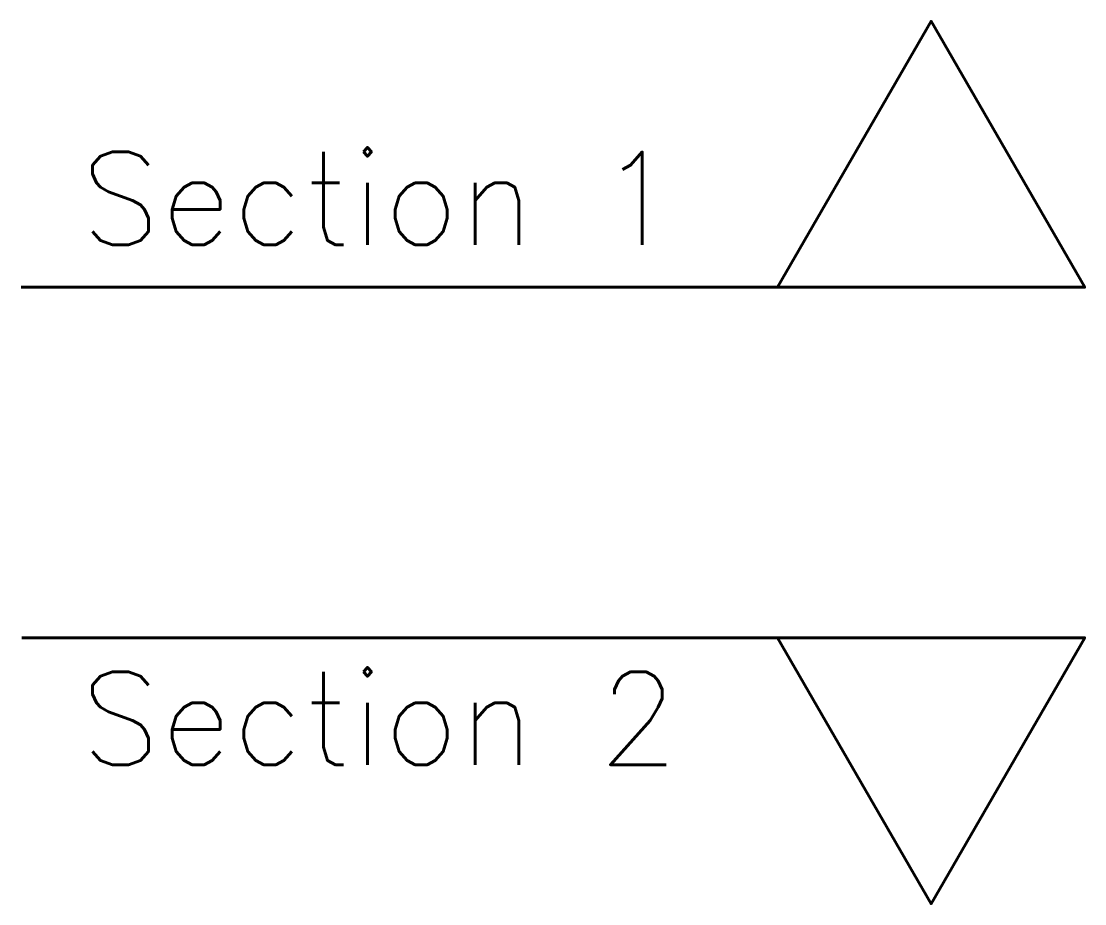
# Model space of a CAD drawing. Header units: inches. Extents: x 4017 to 5703, y -944 to 2840.
# Drawn here: x 4533.71 to 4579.48, y 461.78 to 499.77 of the extents above; entities that cross this region are included whole.
import ezdxf

# ---------------------------------------------------------------- set-up
doc = ezdxf.new("R2010")
doc.units = ezdxf.units.IN
doc.header["$MEASUREMENT"] = 0
doc.layers.add('A-dim-work', color=8, linetype='Continuous')
doc.styles.add('ENGLISH', font='romans.shx', dxfattribs={"height": 2})

msp = doc.modelspace()

# ---------------------------------------------------------------- linework, layer by layer
at = {"layer": 'A-dim-work', "color": 6, "lineweight": 40, "ltscale": 20}
for p, q in [((4579.478, 488.32), (4533.714, 488.32)), ((4579.478, 473.231), (4533.732, 473.231))]:
    msp.add_line(p, q, dxfattribs=at)
for points in [[(4572.866, 488.32), (4579.478, 488.32), (4572.866, 499.772), (4566.254, 488.32)], [(4572.866, 473.231), (4579.478, 473.231), (4572.866, 461.778), (4566.254, 473.231)]]:
    msp.add_lwpolyline(points, close=True, dxfattribs=at)

# ---------------------------------------------------------------- texts
at = {"layer": 'A-dim-work', "color": 6, "lineweight": 40, "ltscale": 20, "char_height": 4, "attachment_point": 1, "style": 'ENGLISH'}
for s, insert in [('Section 1', (4536.268, 494.149)), ('Section 2', (4536.268, 471.76))]:
    msp.add_mtext_dynamic_manual_height_columns(s, width=28.7349, gutter_width=1, heights=[0], dxfattribs=dict(at, insert=insert))

doc.saveas('drawing.dxf')
